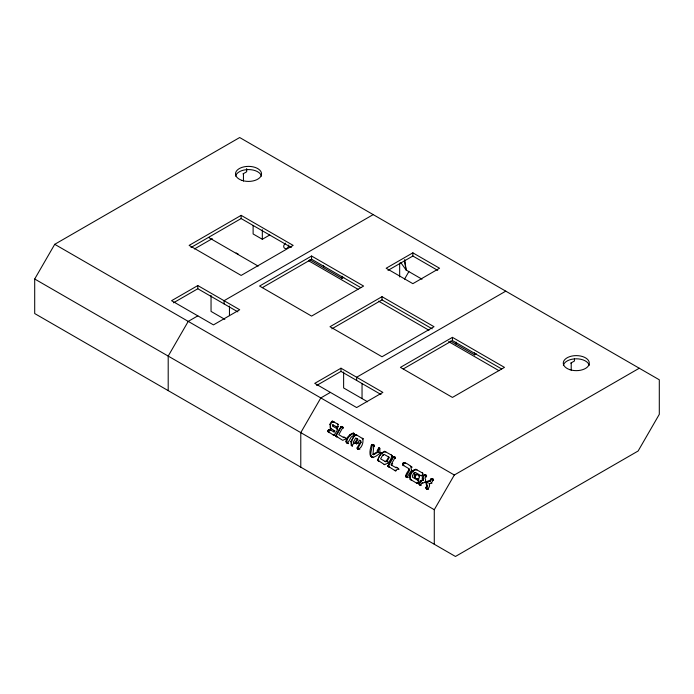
<?xml version="1.0" encoding="UTF-8"?>
<svg xmlns="http://www.w3.org/2000/svg" width="694" height="694" viewBox="0 0 694 694"><rect width="100%" height="100%" fill="white"/><g stroke="black" fill="none" stroke-linecap="round" stroke-linejoin="round"><path stroke-width="1.04" d="M344.64 437.385L343.946 437.68L338.776 434.687L342.584 427.912L342.394 426.879L341.049 426.489L335.644 435.875L342.775 440.36L346.488 438.443L343.99 437.003L343.296 437.298M396.847 467.522L396.153 467.817L390.982 464.833L394.791 458.049L394.6 457.025L393.255 456.635L387.851 466.021L395.129 470.74L396.196 470.758M406.181 477.116L407.812 477.55C403.11 477.455 407.699 471.651 408.835 470.029L408.653 468.545M411.958 467.496L411.759 466.949C410.059 465.865 402.373 459.255 402.728 464.98L409.304 468.918L409.486 470.411L406.285 476.145L406.831 477.489M333.215 434.991L334.846 435.424L333.866 435.364L327.915 431.416L328.132 430.306L329.503 429.473L334.308 432.11L334.959 430.991L330.249 428.12L330.066 423.895L331.532 421.562L332.495 421.18L338.394 424.45M329.112 432.622L328.783 430.679L330.639 429.985M342.584 427.365L343.235 427.738L342.194 426.784L340.841 427.617L336.512 435.138L336.833 437.081M346.592 442.659L348.258 443.674C342.532 441.679 349.438 433.585 353.272 433.125L354.426 433.646L353.923 433.507C350.288 434.01 345.412 439.805 347.243 443.032M355.692 443.232L356.707 443.96C354.157 443.015 356.534 440.196 357.341 438.877M356.343 443.605L356.395 442.017L357.991 439.259L355.736 437.957L353.515 441.8L353.654 443.275L352.136 445.904M384.736 464.737L377.458 460.027L380.937 453.269L384.676 451.317L391.928 455.359M385.838 451.837L385.335 451.699C381.7 452.202 376.825 457.997 378.646 461.224M384.086 464.364L384.597 464.512C388.597 463.809 391.815 459.064 391.633 455.316L391.277 454.978M417.406 478.591L419.046 479.016C411.62 479.25 414.04 470.393 419.584 476.327M416.921 474.8L415.09 475.494L415.402 477.429M419.002 484.013L420.642 480.595L422.82 479.936L423.47 480.309C421.232 480.066 418.621 483.397 420.2 485.21L420.711 485.375L419.002 484.013L420.312 484.759M426.983 488.992C429.039 488.481 430.367 485.427 429.109 483.571C431.356 483.77 433.308 481.063 432.726 479.034L430.948 478.869L429.725 480.786C426.888 480.474 424.711 483.189 426.992 485.522L427.643 485.904L426.584 488.376L427.634 489.365L425.934 488.003L426.992 485.522M403.735 465.7L403.44 463.757L405.27 463.063M373.693 457.563C367.976 457.381 372.452 448.758 371.967 445.791L372.878 444.863L373.858 444.923L372.227 444.49L371.316 445.418C368.011 455.316 370.613 461.64 379.887 453.208L379.852 448.983L378.803 447.795L377.284 450.415L377.484 451.664L378.785 452.419M356.057 443.579L357.488 443.362L359.466 440.126L360.897 440.959L361.027 442.434L357.844 448.133L358.382 449.521L357.332 448.775L357.193 447.76L360.377 442.052L360.247 440.577M333.632 421.7C330.604 421.353 329.841 426.394 330.899 428.493L331.281 428.866M362.259 438.226L363.292 438.972L356.169 434.713L354.712 434.947L350.886 441.54L351.251 445.244L352.3 445.99M356.82 435.086C353.125 435.121 350.548 442.217 351.901 445.617L352.248 445.964M422.82 479.936C421.102 477.888 423.973 472.735 426.411 475.373L424.919 474.54M423.47 480.309C422.178 478.47 423.531 475.442 425.569 474.922M378.803 447.795L379.948 448.437L379.453 448.168L377.935 450.788L378.135 452.046L373.606 454.796L372.956 454.423L373.806 445.938L373.207 444.55M423.08 473.343L415.819 469.291C411.516 469.933 408.48 475.182 410.076 479.224L417.215 483.492M416.99 469.821L416.469 469.665C412.167 470.306 409.13 475.555 410.727 479.597L411.126 479.97M407.161 477.168L411.481 470.298L410.709 466.203M288.808 244.999C287.706 251.922 280.176 247.576 285.624 243.16M427.643 485.904C425.361 483.571 427.539 480.847 430.375 481.159L431.599 479.242L433.377 479.415L432.726 479.034M416.565 483.111L418.404 482.417L418.109 480.474M419.185 484.481L420.564 484.898L422.186 482.746C425.344 483.562 426.61 480.309 424.919 478.01L425.969 475.997L425.405 474.679M34.7 279.005L54.731 244.314L239.682 137.533L659.3 379.792L659.3 414.327L638.124 451.005L455.455 556.467L34.7 313.549L34.7 279.005L434.279 509.708L434.279 544.243M404.541 279.118L408.87 271.614M333.198 424.962L333.293 426.515M333.658 431.737L334.308 430.61M347.607 443.301L351.311 436.882L352.752 436.196L354.244 433.603L353.775 433.273M382.81 455.004L380.598 458.829L385.769 461.822L387.122 461.198L389.334 457.372L384.155 454.379L382.81 455.004L383.461 455.385M385.118 461.441L386.471 460.825L388.683 456.99M391.633 465.206L392.665 463.427M421.562 475.997L415.307 472.388L413.954 472.987L412.349 475.763L412.505 477.238L418.76 480.847M434.279 509.708L454.318 475.008L639.269 368.228M388.987 462.933L388.007 462.976M394.478 470.359L395.545 470.385L398.694 468.589L396.196 467.149L395.502 467.444M336.226 426.706L338.065 426.012L337.744 424.077M357.731 449.148C361.435 449.113 364.02 442 362.641 438.599M394.6 457.025L395.25 457.398L394.4 456.921L393.047 457.762L388.718 465.284L389.039 467.218M420.911 475.616L422.741 474.904L422.429 472.961M346.401 439.502L346.809 439.241L346.159 438.86M372.956 454.423L377.484 451.664M334.196 435.043L337.223 430.54L336.902 428.597M418.395 478.643L419.454 477.333L418.933 475.954M242.987 173.899L246.674 171.774L246.674 168.581M241.148 215.357L189.132 245.39L241.148 275.423L293.163 245.39L241.148 215.357L241.148 218.549L190.989 247.506M194.467 248.946L212.269 238.675M253.119 225.455L253.119 233.965L262.323 239.283L269.775 234.971M197.816 285.555L171.583 300.702L213.474 324.887L239.708 309.741L197.816 285.555L197.816 288.747L237.869 311.866M173.457 302.81L197.816 288.747M197.816 315.857L188.23 321.391L168.2 356.083L168.2 390.618M373.19 214.611L224.058 300.702L224.058 303.894M311.58 256.025L259.565 286.058L311.58 316.091L363.604 286.058L311.58 256.025L311.58 259.209L360.811 287.637M262.349 287.637L311.58 259.209M309.767 259.729L341.995 278.329L343.808 277.288M412.861 252.833L386.159 268.248L412.861 283.664L439.562 268.248L412.861 252.833L412.861 256.025L387.998 270.374M382.012 296.685L329.997 326.718L382.012 356.751L434.036 326.718L382.012 296.685L382.012 299.877L331.853 328.835M340.988 368.21L314.746 383.366L356.638 407.552L382.88 392.396L340.988 368.21L340.988 371.403L381.006 394.504M316.62 385.474L340.988 371.403M330.396 392.396L320.81 397.931L300.78 432.631L300.78 467.166M505.77 291.15L356.638 377.25L356.638 380.442M452.445 337.353L400.429 367.386L452.445 397.419L504.469 367.386L452.445 337.353L452.445 340.537L403.214 368.965M450.64 341.058L474.575 354.877L476.388 353.827M570.754 363.136L574.441 361.001L574.441 358.876M334.282 422.073L332.495 421.18M412.861 256.025L437.714 270.374M422.013 279.205L406.111 270.018L400.837 262.627M241.148 218.549L291.307 247.506M382.012 299.877L432.18 328.835M452.445 340.537L501.684 368.965M308.544 260.727L358.035 289.303M378.577 301.161L428.996 330.266M448.602 341.587L499.021 370.7M208.703 237.539L258.185 266.106M224.856 319.379L211.045 311.406L211.045 295.462M367.56 401.774L343.625 387.955L343.625 372.01M54.731 244.314L454.318 475.008M342.029 426.541L342.68 426.923M353.272 433.125L354.573 433.88M394.235 456.687L394.886 457.06M431.92 478.556L433.021 479.077M341.543 426.402L342.194 426.784M342.394 426.879L343.044 427.261M355.684 434.574L356.343 434.947M372.739 444.403L374.04 445.158M384.676 451.317L385.335 451.699M393.75 456.548L394.4 456.921M404.134 462.542L404.784 462.915M411.108 466.576L411.759 466.949M415.819 469.291L416.469 469.665M425.969 475.442L426.619 475.824M431.425 478.6L432.076 478.973M332.001 421.267L333.302 422.021M341.049 426.489L341.7 426.871M355.189 434.661L355.84 435.034M372.227 444.49L373.528 445.236M373.771 445.401L374.422 445.774L374.24 445.296M391.815 455.802L392.466 456.184L392.284 455.689M393.255 456.635L394.556 457.381M394.791 457.502L395.441 457.884M403.639 462.629L404.29 463.002M424.424 474.627L425.075 475.008M432.909 479.528L433.559 479.901M331.532 421.562L332.183 421.935M340.572 426.784L341.222 427.157M342.584 427.912L343.235 428.285M354.712 434.947L355.371 435.32M373.806 445.938L374.456 446.311M391.806 456.366L392.457 456.739M392.778 456.921L393.429 457.294M394.791 458.049L395.441 458.43M403.162 462.915L403.813 463.297M423.947 474.922L424.598 475.295M425.969 475.997L426.628 476.37M430.948 478.869L431.599 479.242M432.9 480.092L433.55 480.465M371.732 444.819L372.383 445.192M402.78 463.384L403.44 463.757M425.717 476.622L426.376 476.995M430.532 479.398L431.182 479.771M371.316 445.418L371.967 445.791M337.674 426.48L338.325 426.853L337.206 426.767M402.598 463.878L403.249 464.26M422.403 475.312L423.054 475.685M402.572 464.459L403.223 464.833M336.703 426.845L337.353 427.218L332.513 424.659L332.643 426.142L337.553 428.97M402.728 464.98L403.379 465.353M349.854 434.661L350.505 435.043M377.284 450.415L377.935 450.788M429.725 480.786L430.375 481.159M380.069 452.288L380.72 452.67M381.266 452.852L381.917 453.234M411.481 470.298L412.132 470.671M412.401 470.827L413.051 471.2M329.867 424.39L330.518 424.771M360.377 442.052L361.027 442.434M408.835 470.029L409.486 470.411M413.954 472.987L414.604 473.369M422.29 477.75L422.941 478.131M431.269 482.937L431.92 483.31M337.267 428.944L337.917 429.317M415.793 474.28L416.443 474.653M422.247 478.279L422.898 478.652M415.29 474.366L415.94 474.739M414.821 474.653L415.472 475.034M426.723 481.697L428.024 482.451M414.439 475.121L415.09 475.494M429.109 483.571L429.76 483.944M426.281 482.139L426.931 482.521M357.887 442.876L358.538 443.258M414.223 475.685L414.873 476.058M425.066 482.148L425.717 482.521M426.073 482.729L426.723 483.102M355.528 442.208L356.178 442.59M414.214 476.231L415.515 476.986M421.076 480.3L421.726 480.673M330.249 428.12L330.899 428.493M355.519 442.755L356.169 443.128M414.387 476.709L415.038 477.082M417.883 478.73L418.534 479.103M386.471 460.825L387.773 461.571M420.642 480.595L421.293 480.977M350.886 441.54L351.537 441.913M398.365 469.005L399.015 469.378M409.703 475.511L410.354 475.884M422.186 482.746L422.837 483.128M353.654 443.275L354.304 443.657L354.166 442.173M329.503 429.473L330.153 429.846M418.456 480.821L419.107 481.194M328.991 429.551L330.301 430.306M328.514 429.838L329.164 430.219M328.132 430.306L328.783 430.679M418.404 482.417L419.055 482.79M426.194 486.91L426.845 487.292M370.206 455.064L370.856 455.446M327.924 430.87L328.574 431.243M335.653 435.329L336.304 435.711M346.063 441.289L346.714 441.662M357.193 447.76L357.844 448.133M359.18 448.914L359.83 449.296M377.467 459.48L378.117 459.853M387.859 465.474L389.161 466.229M407.63 476.891L408.28 477.264M418.014 482.885L418.664 483.267M419.02 483.466L419.67 483.839M425.977 487.448L426.628 487.83M427.955 488.628L428.606 489.001M405.634 475.763L406.285 476.145M346.054 441.835L347.894 443.414M370.423 455.845L372.158 457.259L370.856 456.505M327.915 431.416L328.566 431.798M335.644 435.875L336.946 436.63M357.167 448.298L357.818 448.671M377.458 460.027L378.759 460.773M387.851 466.021L389.152 466.767M405.634 476.292L406.936 477.047M417.554 483.171L418.204 483.545M420.564 484.898L421.215 485.279M425.934 488.003L427.235 488.75M427.487 488.906L428.137 489.287M372.322 457.268L372.973 457.65M328.097 431.902L329.398 432.648M333.693 435.129L334.343 435.502M335.818 436.353L336.469 436.726M346.228 442.312L347.529 443.058M351.251 445.244L351.901 445.617M357.332 448.775L358.633 449.53M377.64 460.495L379.297 461.597M388.024 466.498L388.675 466.871M394.981 470.506L395.632 470.879M405.817 476.769L407.309 477.628M410.076 479.224L411.386 479.979M426.107 488.489L426.758 488.871M371.507 457.042L372.158 457.415M419.549 484.837L420.2 485.21M426.506 488.854L427.157 489.227M404.402 260.588L406.111 270.018L404.715 259.547M571.214 362.867L571.214 370.31M474.575 352.752L474.575 354.877M456.158 342.116L456.158 344.241M399.666 263.113L399.666 276.932M362.042 383.704L362.042 398.582M341.995 276.203L341.995 278.329M323.578 265.576L323.578 267.702M262.323 229.714L262.323 239.283M243.447 173.63L243.447 181.073M229.462 306.089L229.462 315.657M563.372 365.339A13.021 7.521 0 0 1 576.28 358.807A13.021 7.521 0 0 1 589.189 365.339M235.604 176.103A13.021 7.521 0 0 1 248.513 169.57A13.021 7.521 0 0 1 261.421 176.103M238.051 253.865A6.506 3.756 0 0 1 237.339 253.596M236.697 253.267A6.506 3.756 0 0 1 236.142 252.902M569.774 369.642A13.021 7.521 0 0 0 589.301 363.136A13.021 7.521 0 0 0 569.774 356.621A13.021 7.521 0 0 0 569.774 369.642M242.006 180.405A13.021 7.521 0 0 0 261.534 173.899A13.021 7.521 0 0 0 242.006 167.384A13.021 7.521 0 0 0 242.006 180.405"/></g></svg>
